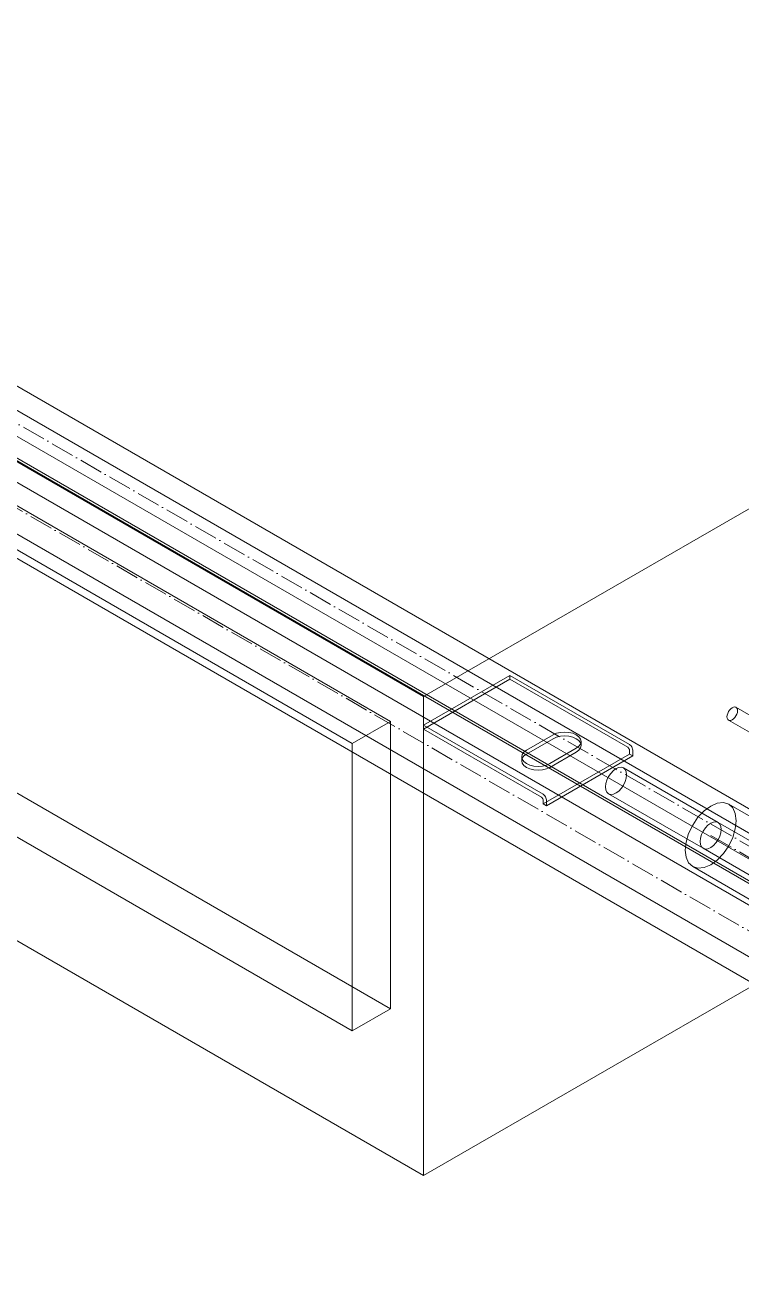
# Model space of a CAD drawing. Header units: millimetres. Extents: x -88595 to 880822, y -1054509 to -148035.
# Drawn here: x 378226 to 378531, y -322460 to -321928 of the extents above; entities that cross this region are included whole.
import ezdxf

# ---------------------------------------------------------------- set-up
doc = ezdxf.new("R2010")
doc.units = ezdxf.units.MM
doc.linetypes.add('$12$ADSK_Осевая', pattern=[14, 10, -2, 0, -2])
for name, color, linetype, lineweight in [('Изоляция', 7, 'Continuous', 18), ('Оборудование', 7, 'Continuous', 18), ('Трубопровод', 7, 'Continuous', 18)]:
    doc.layers.add(name, color=color, linetype=linetype, lineweight=lineweight)

# ---------------------------------------------------------------- blocks, each defined once
blk = doc.blocks.new('$0$ADSK_Канальный блок кондиционера1 - AD182MJERAB-3267445-В_ОВ3_1')
at = {"layer": 'Оборудование'}
for p, q in [((928.7, 16719.03), (186.24, 17147.69)), ((165.03, 17141.16), (914.56, 16708.41)), ((898.3, 16699.02), (148.76, 17131.77)), ((914.56, 16585.94), (165.03, 17018.68)), ((148.76, 17009.29), (898.3, 16576.55)), ((928.7, 16719.03), (1421.55, 17003.58)), ((186.24, 16943.56), (928.7, 16514.9)), ((1421.55, 16799.45), (928.7, 16514.9)), ((928.7, 16706.78), (965.47, 16728.01)), ((965.47, 16726.37), (928.7, 16705.15)), ((965.47, 16728.01), (1016.38, 16698.61)), ((965.47, 16726.37), (965.47, 16728.01)), ((1015.68, 16697.39), (965.47, 16726.37)), ((928.7, 16514.9), (928.7, 16719.03)), ((1102.12, 16691.16), (1061.81, 16714.43)), ((898.3, 16699.02), (914.56, 16708.41)), ((914.56, 16708.41), (914.56, 16585.94)), ((928.7, 16706.78), (928.7, 16705.15)), ((979.61, 16677.38), (928.7, 16706.78)), ((928.7, 16705.15), (978.91, 16676.16)), ((1058.64, 16708.93), (1098.94, 16685.66)), ((972.54, 16696.16), (983.86, 16702.7)), ((983.86, 16701.06), (972.54, 16694.53)), ((995.81, 16698.21), (995.81, 16699.84)), ((898.3, 16576.55), (898.3, 16699.02)), ((1016.38, 16694.53), (979.61, 16673.3)), ((993.76, 16696.98), (982.44, 16690.45)), ((982.44, 16688.82), (993.76, 16695.35)), ((1016.38, 16694.53), (1016.38, 16696.16)), ((1017.8, 16693.71), (1016.38, 16694.53)), ((1017.8, 16696.16), (1017.8, 16693.71)), ((970.49, 16693.31), (970.49, 16691.67)), ((1017.8, 16693.71), (981.03, 16672.49)), ((1054.21, 16665.33), (1013.9, 16688.6)), ((979.61, 16674.94), (979.61, 16673.3)), ((979.61, 16673.3), (981.03, 16672.49)), ((981.03, 16672.49), (981.03, 16674.94)), ((1007.55, 16677.6), (1047.86, 16654.33)), ((914.56, 16585.94), (898.3, 16576.55))]:
    blk.add_line(p, q, dxfattribs=at)
for points in [[(1057.98, 16710.38, 0), (1058.05, 16711.1, 0), (1058.28, 16711.85, 0), (1058.64, 16712.59, 0), (1059.1, 16713.27, 0), (1059.64, 16713.85, 0), (1060.22, 16714.27, 0), (1060.8, 16714.52, 0), (1061.35, 16714.57, 0), (1061.81, 16714.43, 0), (1062.17, 16714.1, 0), (1062.39, 16713.6, 0), (1062.47, 16712.97, 0)], [(1062.47, 16712.97, 0), (1062.39, 16712.26, 0), (1062.17, 16711.5, 0), (1061.81, 16710.76, 0), (1061.35, 16710.08, 0), (1060.8, 16709.51, 0), (1060.22, 16709.09, 0), (1059.64, 16708.84, 0), (1059.1, 16708.78, 0), (1058.64, 16708.93, 0), (1058.28, 16709.26, 0), (1058.05, 16709.75, 0), (1057.98, 16710.38, 0)], [(983.86, 16702.7, 0), (985.31, 16703.34, 0), (986.99, 16703.74, 0), (988.81, 16703.88, 0), (990.62, 16703.74, 0), (992.31, 16703.34, 0), (993.76, 16702.7, 0), (994.87, 16701.86, 0), (995.57, 16700.88, 0), (995.81, 16699.84, 0), (995.57, 16698.79, 0), (994.87, 16697.82, 0), (993.76, 16696.98, 0)], [(993.76, 16695.35, 0), (994.87, 16696.18, 0), (995.57, 16697.16, 0), (995.81, 16698.21, 0), (995.57, 16699.25, 0), (994.87, 16700.23, 0), (993.76, 16701.06, 0), (992.31, 16701.71, 0), (990.62, 16702.11, 0), (988.81, 16702.25, 0), (986.99, 16702.11, 0), (985.31, 16701.71, 0), (983.86, 16701.06, 0)], [(982.44, 16690.45, 0), (980.99, 16689.81, 0), (979.3, 16689.4, 0), (977.49, 16689.27, 0), (975.68, 16689.4, 0), (973.99, 16689.81, 0), (972.54, 16690.45, 0), (971.43, 16691.29, 0), (970.73, 16692.26, 0), (970.49, 16693.31, 0), (970.73, 16694.35, 0), (971.43, 16695.33, 0), (972.54, 16696.16, 0)], [(972.54, 16694.53, 0), (971.43, 16693.69, 0), (970.73, 16692.72, 0), (970.49, 16691.67, 0), (970.73, 16690.63, 0), (971.43, 16689.65, 0), (972.54, 16688.82, 0), (973.99, 16688.17, 0), (975.68, 16687.77, 0), (977.49, 16687.63, 0), (979.3, 16687.77, 0), (980.99, 16688.17, 0), (982.44, 16688.82, 0)], [(1016.38, 16696.16, 0), (1016.36, 16696.39, 0), (1016.29, 16696.63, 0), (1016.18, 16696.86, 0), (1016.03, 16697.08, 0), (1015.86, 16697.26, 0), (1015.68, 16697.39, 0)], [(1016.38, 16698.61, 0), (1016.75, 16698.35, 0), (1017.09, 16697.99, 0), (1017.38, 16697.56, 0), (1017.61, 16697.09, 0), (1017.75, 16696.61, 0), (1017.8, 16696.16, 0)], [(1006.24, 16680.51, 0), (1006.39, 16681.94, 0), (1006.84, 16683.45, 0), (1007.55, 16684.93, 0), (1008.48, 16686.29, 0), (1009.56, 16687.44, 0), (1010.73, 16688.29, 0), (1011.89, 16688.78, 0), (1012.97, 16688.89, 0), (1013.9, 16688.6, 0), (1014.61, 16687.94, 0), (1015.06, 16686.95, 0), (1015.22, 16685.69, 0)], [(1015.22, 16685.69, 0), (1015.06, 16684.26, 0), (1014.61, 16682.75, 0), (1013.9, 16681.27, 0), (1012.97, 16679.91, 0), (1011.89, 16678.76, 0), (1010.73, 16677.92, 0), (1009.56, 16677.42, 0), (1008.48, 16677.31, 0), (1007.55, 16677.6, 0), (1006.84, 16678.26, 0), (1006.39, 16679.25, 0), (1006.24, 16680.51, 0)], [(978.91, 16676.16, 0), (979.09, 16676.03, 0), (979.26, 16675.85, 0), (979.41, 16675.63, 0), (979.52, 16675.4, 0), (979.59, 16675.16, 0), (979.61, 16674.94, 0)], [(981.03, 16674.94, 0), (980.98, 16675.39, 0), (980.84, 16675.86, 0), (980.61, 16676.33, 0), (980.32, 16676.76, 0), (979.98, 16677.12, 0), (979.61, 16677.38, 0)], [(1055.52, 16662.42, 0), (1055.37, 16663.68, 0), (1054.92, 16664.67, 0), (1054.21, 16665.33, 0), (1053.28, 16665.62, 0), (1052.19, 16665.51, 0), (1051.03, 16665.02, 0), (1049.87, 16664.17, 0), (1048.79, 16663.02, 0), (1047.86, 16661.66, 0), (1047.14, 16660.18, 0), (1046.69, 16658.67, 0), (1046.54, 16657.24, 0)], [(1046.54, 16657.24, 0), (1046.69, 16655.98, 0), (1047.14, 16654.99, 0), (1047.86, 16654.33, 0), (1048.79, 16654.04, 0), (1049.87, 16654.15, 0), (1051.03, 16654.65, 0), (1052.19, 16655.49, 0), (1053.28, 16656.64, 0), (1054.21, 16658, 0), (1054.92, 16659.48, 0), (1055.37, 16660.99, 0), (1055.52, 16662.42, 0)]]:
    blk.add_polyline3d(points, dxfattribs=at)

msp = doc.modelspace()

# ---------------------------------------------------------------- linework, layer by layer
at = {"layer": 'Изоляция', "color": 190, "true_color": 0x8000ff}
for p, q in [((378546.71, -322269.36), (375744.6, -320651.56)), ((375727.58, -320673.51), (378536.21, -322295.08))]:
    msp.add_line(p, q, dxfattribs=at)
at = {"layer": 'Изоляция', "color": 134, "true_color": 0x00a6a6}
for p, q in [((378565.65, -322311), (375759.65, -320690.95)), ((375740.52, -320722.69), (378549.14, -322344.25)), ((378825.3, -322433.27), (378526.01, -322260.48)), ((378510.66, -322287.07), (378809.95, -322459.86))]:
    msp.add_line(p, q, dxfattribs=at)
for points in [[(378518.34, -322261.24, 0), (378521.15, -322260.04, 0), (378523.77, -322259.79, 0), (378526.01, -322260.48, 0), (378527.74, -322262.08, 0), (378528.82, -322264.48, 0), (378529.19, -322267.51, 0)], [(378507.48, -322280.04, 0), (378507.85, -322276.58, 0), (378508.94, -322272.93, 0), (378510.66, -322269.34, 0), (378512.91, -322266.05, 0), (378515.53, -322263.29, 0), (378518.34, -322261.24, 0)], [(378529.19, -322267.51, 0), (378528.82, -322270.96, 0), (378527.74, -322274.61, 0), (378526.01, -322278.2, 0), (378523.77, -322281.49, 0), (378521.15, -322284.26, 0), (378518.34, -322286.31, 0)], [(378518.34, -322286.31, 0), (378515.53, -322287.5, 0), (378512.91, -322287.76, 0), (378510.66, -322287.07, 0), (378508.94, -322285.47, 0), (378507.85, -322283.07, 0), (378507.48, -322280.04, 0)]]:
    msp.add_polyline3d(points, dxfattribs=at)
at = {"layer": 'Трубопровод', "color": 190, "true_color": 0x8000ff}
for p, q in [((378545.47, -322279.04), (375736.84, -320657.48)), ((375732.08, -320665.72), (378540.71, -322287.28))]:
    msp.add_line(p, q, dxfattribs=at)
at = {"layer": 'Трубопровод', "color": 190, "linetype": '$12$ADSK_Осевая', "true_color": 0x8000ff}
msp.add_line((375734.46, -320661.6), (378543.09, -322283.16), dxfattribs=at)
msp.add_line((375734.46, -320661.6), (378543.09, -322283.16), dxfattribs=at)
at = {"layer": 'Трубопровод', "color": 134, "true_color": 0x00a6a6}
for p, q in [((378563.17, -322319.96), (375754.54, -320698.4)), ((375745.02, -320714.89), (378553.64, -322336.46)), ((378820.8, -322441.06), (378521.51, -322268.27)), ((378515.16, -322279.27), (378814.45, -322452.06))]:
    msp.add_line(p, q, dxfattribs=at)
at = {"layer": 'Трубопровод', "color": 134, "linetype": '$12$ADSK_Осевая', "true_color": 0x00a6a6}
for p, q in [((375749.78, -320706.64), (378558.41, -322328.21)), ((375749.78, -320706.64), (378558.41, -322328.21)), ((378518.34, -322273.77), (378817.62, -322446.56)), ((378518.34, -322273.77), (378817.62, -322446.56))]:
    msp.add_line(p, q, dxfattribs=at)
at = {"layer": 'Трубопровод', "color": 134, "true_color": 0x00a6a6}
for points in [[(378513.85, -322276.37, 0), (378514, -322274.94, 0), (378514.45, -322273.43, 0), (378515.16, -322271.94, 0), (378516.09, -322270.58, 0), (378517.18, -322269.44, 0), (378518.34, -322268.59, 0)], [(378518.34, -322268.59, 0), (378519.5, -322268.09, 0), (378520.58, -322267.99, 0), (378521.51, -322268.27, 0), (378522.23, -322268.94, 0), (378522.68, -322269.93, 0), (378522.83, -322271.18, 0)], [(378522.83, -322271.18, 0), (378522.68, -322272.61, 0), (378522.23, -322274.12, 0), (378521.51, -322275.61, 0), (378520.58, -322276.97, 0), (378519.5, -322278.11, 0), (378518.34, -322278.96, 0)], [(378518.34, -322278.96, 0), (378517.18, -322279.45, 0), (378516.09, -322279.56, 0), (378515.16, -322279.27, 0), (378514.45, -322278.61, 0), (378514, -322277.62, 0), (378513.85, -322276.37, 0)]]:
    msp.add_polyline3d(points, dxfattribs=at)

# ---------------------------------------------------------------- block references
at = {"layer": 'Оборудование'}
msp.add_blockref('$0$ADSK_Канальный блок кондиционера1 - AD182MJERAB-3267445-В_ОВ3_1', (377467.31, -338933.6), dxfattribs=at)

doc.saveas('drawing.dxf')
